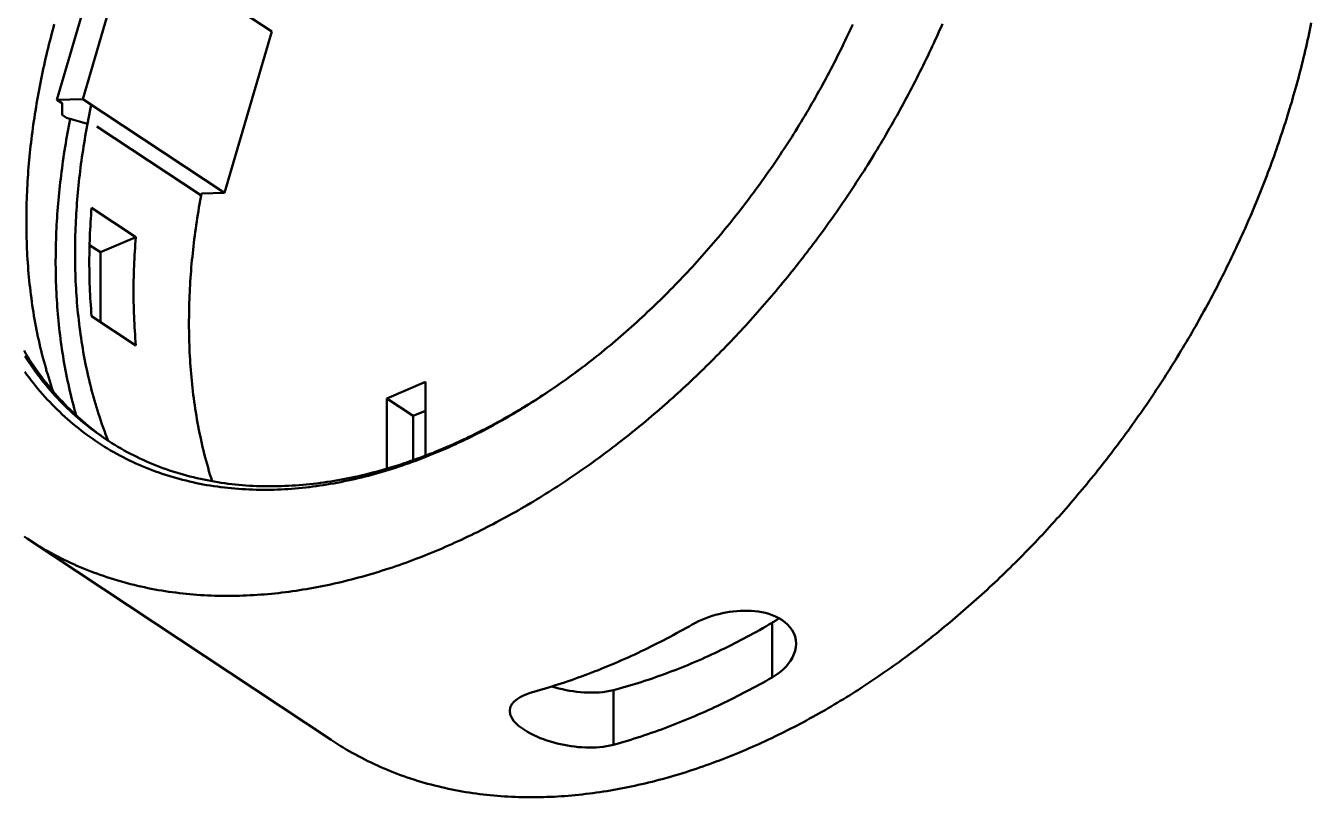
# Model space of a CAD drawing. Header units: millimetres. Extents: x 0 to 900, y 0 to 148.
# Drawn here: x 125.81 to 151.22, y 100.55 to 115.79 of the extents above; entities that cross this region are included whole.
import ezdxf

# ---------------------------------------------------------------- set-up
doc = ezdxf.new("R2010")
doc.units = ezdxf.units.MM
doc.header["$LTSCALE"] = 0.125
doc.layers.add('VISIBLE', color=7, linetype='Continuous', lineweight=50)

msp = doc.modelspace()

# ---------------------------------------------------------------- linework, layer by layer
at = {"layer": 'VISIBLE'}
for p, q in [((127.359, 117.515), (126.424, 114.329)), ((127.873, 117.529), (126.938, 114.344)), ((130.671, 115.676), (127.873, 117.529)), ((130.671, 115.676), (129.737, 112.49)), ((126.938, 114.344), (126.424, 114.329)), ((126.527, 114.261), (126.424, 114.329)), ((126.528, 114.03), (126.527, 114.261)), ((129.737, 112.49), (126.938, 114.344)), ((126.615, 113.972), (126.528, 114.03)), ((127.029, 113.857), (126.615, 113.972)), ((129.267, 112.447), (127.217, 113.804)), ((129.276, 112.447), (129.267, 112.447)), ((129.282, 112.477), (129.737, 112.49)), ((127.986, 111.617), (127.111, 112.196)), ((127.284, 111.32), (127.986, 111.617)), ((127.07, 111.461), (127.284, 111.32)), ((127.284, 109.945), (127.284, 111.32)), ((127.986, 109.48), (127.111, 110.059)), ((133.709, 108.757), (132.943, 108.432)), ((133.709, 107.301), (133.709, 108.757)), ((132.943, 107.043), (132.943, 108.432)), ((133.468, 108.085), (132.943, 108.432)), ((133.709, 108.187), (133.468, 108.085)), ((133.468, 107.212), (133.468, 108.085)), ((131.845, 101.686), (125.838, 105.664)), ((140.56, 103.999), (140.56, 102.919)), ((137.428, 102.671), (137.428, 101.592))]:
    msp.add_line(p, q, dxfattribs=at)
for points in [[(126.374, 115.826), (126.355, 115.759), (126.337, 115.691), (126.319, 115.623), (126.302, 115.555), (126.284, 115.487), (126.267, 115.419), (126.251, 115.351), (126.234, 115.283), (126.218, 115.215), (126.202, 115.146), (126.187, 115.078), (126.171, 115.009), (126.156, 114.941), (126.142, 114.872), (126.127, 114.804), (126.113, 114.735), (126.1, 114.666), (126.086, 114.597), (126.073, 114.529), (126.06, 114.46), (126.048, 114.391), (126.035, 114.322), (126.024, 114.252), (126.012, 114.183), (126.001, 114.114), (125.99, 114.045), (125.979, 113.975), (125.969, 113.906), (125.959, 113.837), (125.949, 113.767), (125.94, 113.698), (125.931, 113.628), (125.922, 113.559), (125.914, 113.489), (125.906, 113.419), (125.898, 113.35), (125.891, 113.28), (125.884, 113.21), (125.877, 113.14), (125.871, 113.07), (125.865, 113), (125.86, 112.931), (125.855, 112.861), (125.85, 112.791), (125.845, 112.721), (125.841, 112.651), (125.838, 112.581), (125.834, 112.511), (125.831, 112.441), (125.829, 112.37), (125.826, 112.3), (125.825, 112.23), (125.823, 112.16), (125.822, 112.09), (125.821, 112.02), (125.821, 111.95), (125.821, 111.88), (125.822, 111.809), (125.822, 111.739), (125.824, 111.669), (125.825, 111.599), (125.828, 111.529), (125.83, 111.459), (125.833, 111.389), (125.836, 111.319), (125.84, 111.249), (125.844, 111.179), (125.849, 111.109), (125.854, 111.039), (125.86, 110.969), (125.866, 110.899), (125.872, 110.829), (125.879, 110.759), (125.886, 110.69), (125.894, 110.62), (125.902, 110.55), (125.91, 110.481), (125.92, 110.411), (125.929, 110.342), (125.939, 110.272), (125.95, 110.203), (125.961, 110.134), (125.972, 110.065), (125.984, 109.995), (125.996, 109.926), (126.009, 109.857), (126.023, 109.789), (126.036, 109.72), (126.051, 109.651), (126.066, 109.583), (126.081, 109.514), (126.097, 109.446), (126.113, 109.378), (126.13, 109.31), (126.148, 109.242), (126.166, 109.174), (126.184, 109.106), (126.203, 109.039), (126.222, 108.971), (126.243, 108.904), (126.263, 108.837), (126.284, 108.77), (126.306, 108.704), (126.328, 108.637), (126.351, 108.571)], [(143.93, 115.831), (143.902, 115.767), (143.873, 115.703), (143.845, 115.639), (143.816, 115.575), (143.786, 115.512), (143.757, 115.448), (143.727, 115.384), (143.697, 115.321), (143.667, 115.258), (143.637, 115.195), (143.607, 115.131), (143.576, 115.068), (143.545, 115.005), (143.514, 114.943), (143.483, 114.88), (143.451, 114.817), (143.42, 114.755), (143.388, 114.692), (143.356, 114.63), (143.323, 114.568), (143.291, 114.506), (143.258, 114.444), (143.225, 114.382), (143.192, 114.32), (143.159, 114.259), (143.125, 114.197), (143.092, 114.136), (143.058, 114.074), (143.024, 114.013), (142.989, 113.952), (142.955, 113.891), (142.92, 113.83), (142.885, 113.769), (142.85, 113.708), (142.815, 113.648), (142.78, 113.587), (142.744, 113.527), (142.708, 113.467), (142.672, 113.407), (142.636, 113.347), (142.6, 113.287), (142.563, 113.227), (142.527, 113.167), (142.49, 113.108), (142.452, 113.048), (142.415, 112.989), (142.378, 112.93), (142.34, 112.871), (142.302, 112.812), (142.264, 112.753), (142.226, 112.694), (142.187, 112.635), (142.149, 112.577), (142.11, 112.519), (142.071, 112.46), (142.032, 112.402), (141.993, 112.344), (141.953, 112.286), (141.913, 112.229), (141.873, 112.171), (141.833, 112.113), (141.793, 112.056), (141.753, 111.999), (141.712, 111.942), (141.671, 111.885), (141.63, 111.828), (141.589, 111.771), (141.548, 111.715), (141.506, 111.658), (141.465, 111.602), (141.423, 111.545), (141.381, 111.489), (141.339, 111.433), (141.296, 111.378), (141.254, 111.322), (141.211, 111.266), (141.168, 111.211), (141.125, 111.156), (141.082, 111.101), (141.038, 111.046), (140.995, 110.991), (140.951, 110.936), (140.907, 110.882), (140.863, 110.827), (140.818, 110.773), (140.774, 110.719), (140.729, 110.665), (140.684, 110.611), (140.639, 110.557), (140.594, 110.503), (140.549, 110.45), (140.503, 110.397), (140.458, 110.344), (140.412, 110.291), (140.366, 110.238), (140.32, 110.185), (140.273, 110.133), (140.227, 110.08), (140.18, 110.028), (140.133, 109.976), (140.086, 109.924), (140.039, 109.872), (139.991, 109.821), (139.944, 109.769), (139.896, 109.718), (139.848, 109.667), (139.8, 109.616), (139.752, 109.565), (139.703, 109.514), (139.655, 109.464), (139.606, 109.413), (139.557, 109.363), (139.508, 109.313), (139.459, 109.263), (139.409, 109.214), (139.36, 109.164), (139.31, 109.115), (139.26, 109.066), (139.21, 109.017), (139.16, 108.968), (139.109, 108.919), (139.058, 108.871), (139.008, 108.822), (138.957, 108.774), (138.906, 108.726), (138.854, 108.679), (138.803, 108.631), (138.751, 108.584), (138.7, 108.536), (138.648, 108.489), (138.596, 108.442), (138.543, 108.396), (138.491, 108.349), (138.438, 108.303), (138.386, 108.257), (138.333, 108.211), (138.28, 108.165), (138.226, 108.12), (138.173, 108.074), (138.119, 108.029), (138.066, 107.984), (138.012, 107.939), (137.958, 107.895), (137.903, 107.85), (137.849, 107.806), (137.794, 107.762), (137.74, 107.718), (137.685, 107.675), (137.63, 107.631), (137.574, 107.588), (137.519, 107.545), (137.464, 107.503), (137.408, 107.46), (137.352, 107.418), (137.296, 107.376), (137.24, 107.334), (137.183, 107.292), (137.127, 107.251), (137.07, 107.209), (137.013, 107.168), (136.956, 107.128), (136.899, 107.087), (136.842, 107.047), (136.784, 107.007), (136.727, 106.967), (136.669, 106.927), (136.611, 106.888), (136.553, 106.849), (136.495, 106.81), (136.436, 106.771), (136.378, 106.732), (136.319, 106.694), (136.26, 106.656), (136.201, 106.619), (136.142, 106.581), (136.082, 106.544), (136.023, 106.507), (135.963, 106.47), (135.903, 106.434), (135.843, 106.398), (135.783, 106.362), (135.723, 106.326), (135.662, 106.29), (135.602, 106.255), (135.541, 106.22), (135.48, 106.186), (135.419, 106.152), (135.358, 106.117), (135.296, 106.084), (135.235, 106.05), (135.173, 106.017), (135.111, 105.984), (135.049, 105.951), (134.987, 105.919), (134.925, 105.887), (134.862, 105.855), (134.8, 105.824), (134.737, 105.792), (134.674, 105.762), (134.611, 105.731), (134.548, 105.701), (134.484, 105.671), (134.421, 105.641), (134.357, 105.612), (134.293, 105.583), (134.229, 105.554), (134.165, 105.526), (134.101, 105.498), (134.037, 105.47), (133.972, 105.442), (133.908, 105.415), (133.843, 105.389), (133.778, 105.362), (133.713, 105.336), (133.648, 105.31), (133.582, 105.285), (133.517, 105.26), (133.451, 105.235), (133.386, 105.211), (133.32, 105.187), (133.254, 105.164), (133.188, 105.14), (133.121, 105.118), (133.055, 105.095), (132.988, 105.073), (132.922, 105.051), (132.855, 105.03), (132.788, 105.009), (132.721, 104.988), (132.654, 104.968), (132.587, 104.949), (132.519, 104.929), (132.452, 104.91), (132.384, 104.892), (132.317, 104.874), (132.249, 104.856), (132.181, 104.839), (132.113, 104.822), (132.045, 104.805), (131.977, 104.789), (131.908, 104.774), (131.84, 104.759), (131.771, 104.744), (131.703, 104.73), (131.634, 104.716), (131.565, 104.703), (131.496, 104.69), (131.427, 104.678), (131.358, 104.666), (131.289, 104.654), (131.22, 104.643), (131.151, 104.633), (131.081, 104.623), (131.012, 104.613), (130.942, 104.604), (130.873, 104.596), (130.803, 104.588), (130.733, 104.58), (130.664, 104.573), (130.594, 104.567), (130.524, 104.561), (130.454, 104.556), (130.384, 104.551), (130.314, 104.546), (130.244, 104.543), (130.174, 104.539), (130.104, 104.537), (130.034, 104.534), (129.964, 104.533), (129.894, 104.532), (129.824, 104.531), (129.754, 104.531), (129.684, 104.532), (129.614, 104.533), (129.544, 104.535), (129.474, 104.538), (129.404, 104.541), (129.334, 104.544), (129.264, 104.548), (129.194, 104.553), (129.124, 104.559), (129.054, 104.565), (128.984, 104.571), (128.915, 104.579), (128.845, 104.586), (128.776, 104.595), (128.706, 104.604), (128.637, 104.614), (128.567, 104.624), (128.498, 104.635), (128.429, 104.647), (128.36, 104.66), (128.291, 104.673), (128.222, 104.686), (128.154, 104.701), (128.085, 104.715), (128.017, 104.731), (127.949, 104.747), (127.881, 104.764), (127.813, 104.782), (127.745, 104.8), (127.678, 104.819), (127.611, 104.839), (127.544, 104.859), (127.477, 104.88), (127.41, 104.902), (127.344, 104.924), (127.278, 104.948), (127.212, 104.971), (127.146, 104.996), (127.081, 105.021), (127.015, 105.047), (126.95, 105.073), (126.886, 105.1), (126.822, 105.128), (126.758, 105.156), (126.694, 105.186), (126.63, 105.215), (126.567, 105.246), (126.505, 105.277), (126.442, 105.309), (126.38, 105.341), (126.318, 105.375), (126.257, 105.408), (126.196, 105.443), (126.135, 105.478), (126.075, 105.514), (126.015, 105.55), (125.956, 105.587), (125.897, 105.625), (125.838, 105.664)], [(131.845, 101.686), (131.903, 101.647), (131.962, 101.61), (132.022, 101.572), (132.082, 101.536), (132.142, 101.5), (132.202, 101.465), (132.263, 101.431), (132.325, 101.397), (132.387, 101.363), (132.449, 101.331), (132.511, 101.299), (132.574, 101.268), (132.637, 101.237), (132.7, 101.208), (132.764, 101.178), (132.828, 101.15), (132.892, 101.122), (132.957, 101.095), (133.022, 101.069), (133.087, 101.043), (133.153, 101.018), (133.218, 100.993), (133.284, 100.97), (133.35, 100.947), (133.417, 100.924), (133.483, 100.902), (133.55, 100.881), (133.617, 100.861), (133.685, 100.841), (133.752, 100.822), (133.82, 100.804), (133.888, 100.786), (133.956, 100.77), (134.024, 100.753), (134.092, 100.738), (134.16, 100.723), (134.229, 100.708), (134.298, 100.695), (134.367, 100.682), (134.436, 100.669), (134.505, 100.657), (134.574, 100.646), (134.643, 100.636), (134.713, 100.626), (134.782, 100.617), (134.852, 100.609), (134.921, 100.601), (134.991, 100.593), (135.061, 100.587), (135.131, 100.581), (135.2, 100.575), (135.27, 100.57), (135.34, 100.566), (135.41, 100.563), (135.48, 100.56), (135.55, 100.557), (135.62, 100.555), (135.69, 100.554), (135.761, 100.553), (135.831, 100.553), (135.901, 100.554), (135.971, 100.555), (136.041, 100.556), (136.111, 100.559), (136.181, 100.561), (136.251, 100.565), (136.321, 100.568), (136.391, 100.573), (136.461, 100.578), (136.531, 100.583), (136.6, 100.589), (136.67, 100.595), (136.74, 100.602), (136.81, 100.61), (136.879, 100.618), (136.949, 100.626), (137.018, 100.635), (137.088, 100.645), (137.157, 100.655), (137.226, 100.665), (137.296, 100.676), (137.365, 100.688), (137.434, 100.7), (137.503, 100.712), (137.572, 100.725), (137.641, 100.738), (137.709, 100.752), (137.778, 100.766), (137.846, 100.781), (137.915, 100.796), (137.983, 100.812), (138.051, 100.828), (138.12, 100.844), (138.188, 100.861), (138.255, 100.878), (138.323, 100.896), (138.391, 100.914), (138.459, 100.932), (138.526, 100.951), (138.593, 100.971), (138.661, 100.99), (138.728, 101.011), (138.795, 101.031), (138.862, 101.052), (138.928, 101.073), (138.995, 101.095), (139.062, 101.117), (139.128, 101.14), (139.194, 101.162), (139.26, 101.186), (139.326, 101.209), (139.392, 101.233), (139.458, 101.257), (139.523, 101.282), (139.589, 101.307), (139.654, 101.332), (139.719, 101.358), (139.785, 101.384), (139.849, 101.411), (139.914, 101.437), (139.979, 101.464), (140.043, 101.492), (140.108, 101.52), (140.172, 101.548), (140.236, 101.576), (140.3, 101.605), (140.364, 101.634), (140.427, 101.663), (140.491, 101.693), (140.554, 101.723), (140.617, 101.753), (140.68, 101.784), (140.743, 101.814), (140.806, 101.846), (140.869, 101.877), (140.931, 101.909), (140.994, 101.941), (141.056, 101.973), (141.118, 102.006), (141.18, 102.039), (141.241, 102.072), (141.303, 102.106), (141.364, 102.139), (141.425, 102.174), (141.487, 102.208), (141.547, 102.243), (141.608, 102.277), (141.669, 102.313), (141.729, 102.348), (141.79, 102.384), (141.85, 102.42), (141.91, 102.456), (141.97, 102.492), (142.029, 102.529), (142.089, 102.566), (142.148, 102.603), (142.208, 102.641), (142.267, 102.678), (142.325, 102.716), (142.384, 102.754), (142.443, 102.793), (142.501, 102.832), (142.56, 102.871), (142.618, 102.91), (142.676, 102.949), (142.733, 102.989), (142.791, 103.029), (142.849, 103.069), (142.906, 103.109), (142.963, 103.15), (143.02, 103.19), (143.077, 103.231), (143.133, 103.273), (143.19, 103.314), (143.246, 103.356), (143.303, 103.398), (143.359, 103.44), (143.414, 103.482), (143.47, 103.525), (143.526, 103.567), (143.581, 103.61), (143.636, 103.653), (143.691, 103.697), (143.746, 103.74), (143.801, 103.784), (143.855, 103.828), (143.91, 103.872), (143.964, 103.917), (144.018, 103.961), (144.072, 104.006), (144.126, 104.051), (144.179, 104.096), (144.233, 104.142), (144.286, 104.187), (144.339, 104.233), (144.392, 104.279), (144.445, 104.325), (144.497, 104.371), (144.55, 104.418), (144.602, 104.464), (144.654, 104.511), (144.706, 104.558), (144.758, 104.606), (144.81, 104.653), (144.861, 104.701), (144.912, 104.748), (144.963, 104.796), (145.014, 104.844), (145.065, 104.893), (145.116, 104.941), (145.166, 104.99), (145.216, 105.039), (145.266, 105.088), (145.316, 105.137), (145.366, 105.186), (145.416, 105.236), (145.465, 105.285), (145.514, 105.335), (145.564, 105.385), (145.612, 105.435), (145.661, 105.486), (145.71, 105.536), (145.758, 105.587), (145.807, 105.638), (145.855, 105.689), (145.903, 105.74), (145.95, 105.791), (145.998, 105.843), (146.045, 105.894), (146.092, 105.946), (146.14, 105.998), (146.186, 106.05), (146.233, 106.102), (146.28, 106.155), (146.326, 106.207), (146.372, 106.26), (146.418, 106.313), (146.464, 106.366), (146.51, 106.419), (146.555, 106.472), (146.601, 106.526), (146.646, 106.579), (146.691, 106.633), (146.736, 106.687), (146.78, 106.741), (146.825, 106.795), (146.869, 106.849), (146.913, 106.904), (146.957, 106.958), (147.001, 107.013), (147.045, 107.068), (147.088, 107.123), (147.132, 107.178), (147.175, 107.233), (147.218, 107.288), (147.26, 107.344), (147.303, 107.4), (147.345, 107.456), (147.387, 107.511), (147.429, 107.568), (147.471, 107.624), (147.513, 107.68), (147.554, 107.737), (147.596, 107.793), (147.637, 107.85), (147.678, 107.907), (147.719, 107.964), (147.759, 108.021), (147.8, 108.078), (147.84, 108.135), (147.88, 108.193), (147.92, 108.251), (147.96, 108.308), (147.999, 108.366), (148.038, 108.424), (148.078, 108.482), (148.117, 108.541), (148.155, 108.599), (148.194, 108.657), (148.232, 108.716), (148.271, 108.775), (148.309, 108.834), (148.347, 108.893), (148.384, 108.952), (148.422, 109.011), (148.459, 109.07), (148.496, 109.13), (148.533, 109.189), (148.57, 109.249), (148.606, 109.309), (148.643, 109.369), (148.679, 109.429), (148.715, 109.489), (148.751, 109.549), (148.786, 109.609), (148.822, 109.67), (148.857, 109.73), (148.892, 109.791), (148.927, 109.852), (148.962, 109.913), (148.996, 109.974), (149.03, 110.035), (149.064, 110.096), (149.098, 110.158), (149.132, 110.219), (149.165, 110.281), (149.199, 110.342), (149.232, 110.404), (149.265, 110.466), (149.297, 110.528), (149.33, 110.59), (149.362, 110.652), (149.394, 110.715), (149.426, 110.777), (149.458, 110.839), (149.489, 110.902), (149.521, 110.965), (149.552, 111.028), (149.583, 111.09), (149.613, 111.153), (149.644, 111.217), (149.674, 111.28), (149.704, 111.343), (149.734, 111.406), (149.763, 111.47), (149.793, 111.534), (149.822, 111.597), (149.851, 111.661), (149.88, 111.725), (149.909, 111.789), (149.937, 111.853), (149.965, 111.917), (149.993, 111.981), (150.021, 112.046), (150.048, 112.11), (150.076, 112.175), (150.103, 112.239), (150.13, 112.304), (150.156, 112.369), (150.183, 112.434), (150.209, 112.499), (150.235, 112.564), (150.261, 112.629), (150.286, 112.694), (150.312, 112.76), (150.337, 112.825), (150.362, 112.891), (150.386, 112.956), (150.411, 113.022), (150.435, 113.088), (150.459, 113.153), (150.483, 113.219), (150.506, 113.285), (150.53, 113.352), (150.553, 113.418), (150.575, 113.484), (150.598, 113.55), (150.62, 113.617), (150.643, 113.683), (150.664, 113.75), (150.686, 113.816), (150.707, 113.883), (150.729, 113.95), (150.75, 114.017), (150.77, 114.084), (150.791, 114.151), (150.811, 114.218), (150.831, 114.285), (150.85, 114.352), (150.87, 114.42), (150.889, 114.487), (150.908, 114.555), (150.927, 114.622), (150.945, 114.69), (150.963, 114.757), (150.981, 114.825), (150.999, 114.893), (151.016, 114.961), (151.034, 115.029), (151.05, 115.097), (151.067, 115.165), (151.084, 115.233), (151.1, 115.301), (151.115, 115.37), (151.131, 115.438), (151.146, 115.506), (151.161, 115.575), (151.176, 115.643), (151.191, 115.712), (151.205, 115.78), (151.219, 115.849)], [(136.808, 109.043), (136.864, 109.085), (136.92, 109.128), (136.976, 109.171), (137.031, 109.215), (137.086, 109.258), (137.141, 109.302), (137.196, 109.346), (137.25, 109.391), (137.304, 109.435), (137.359, 109.48), (137.413, 109.525), (137.466, 109.57), (137.52, 109.616), (137.573, 109.662), (137.626, 109.708), (137.679, 109.754), (137.732, 109.801), (137.784, 109.847), (137.837, 109.894), (137.889, 109.941), (137.941, 109.989), (137.993, 110.036), (138.044, 110.084), (138.095, 110.132), (138.147, 110.18), (138.197, 110.229), (138.248, 110.277), (138.299, 110.326), (138.349, 110.375), (138.399, 110.425), (138.449, 110.474), (138.499, 110.524), (138.548, 110.574), (138.598, 110.624), (138.647, 110.674), (138.696, 110.725), (138.744, 110.775), (138.793, 110.826), (138.841, 110.877), (138.889, 110.928), (138.937, 110.98), (138.985, 111.032), (139.032, 111.083), (139.079, 111.135), (139.126, 111.188), (139.173, 111.24), (139.22, 111.293), (139.266, 111.345), (139.312, 111.398), (139.358, 111.452), (139.404, 111.505), (139.45, 111.558), (139.495, 111.612), (139.54, 111.666), (139.585, 111.72), (139.63, 111.774), (139.675, 111.828), (139.719, 111.883), (139.763, 111.938), (139.807, 111.993), (139.851, 112.048), (139.894, 112.103), (139.937, 112.158), (139.98, 112.214), (140.023, 112.27), (140.066, 112.325), (140.108, 112.381), (140.15, 112.438), (140.192, 112.494), (140.234, 112.551), (140.276, 112.607), (140.317, 112.664), (140.358, 112.721), (140.399, 112.778), (140.44, 112.836), (140.48, 112.893), (140.521, 112.951), (140.561, 113.008), (140.6, 113.066), (140.64, 113.124), (140.679, 113.183), (140.718, 113.241), (140.757, 113.3), (140.796, 113.358), (140.835, 113.417), (140.873, 113.476), (140.911, 113.535), (140.949, 113.594), (140.986, 113.654), (141.024, 113.713), (141.061, 113.773), (141.098, 113.833), (141.134, 113.893), (141.171, 113.953), (141.207, 114.013), (141.243, 114.073), (141.279, 114.134), (141.314, 114.195), (141.349, 114.255), (141.384, 114.316), (141.419, 114.377), (141.454, 114.439), (141.488, 114.5), (141.522, 114.561), (141.556, 114.623), (141.59, 114.685), (141.623, 114.746), (141.656, 114.808), (141.689, 114.871), (141.722, 114.933), (141.754, 114.995), (141.787, 115.058), (141.819, 115.12), (141.85, 115.183), (141.882, 115.246), (141.913, 115.309), (141.944, 115.372), (141.975, 115.435), (142.005, 115.498), (142.035, 115.562), (142.065, 115.625), (142.095, 115.689), (142.124, 115.753), (142.154, 115.817)], [(127.104, 114.234), (127.089, 114.165), (127.075, 114.096), (127.061, 114.028), (127.048, 113.959), (127.035, 113.89), (127.022, 113.821), (127.009, 113.751), (126.997, 113.682), (126.985, 113.613), (126.974, 113.544), (126.962, 113.475), (126.951, 113.405), (126.941, 113.336), (126.93, 113.266), (126.92, 113.197), (126.911, 113.127), (126.901, 113.058), (126.892, 112.988), (126.884, 112.918), (126.876, 112.849), (126.868, 112.779), (126.86, 112.709), (126.853, 112.639), (126.846, 112.569), (126.839, 112.499), (126.833, 112.429), (126.827, 112.359), (126.822, 112.289), (126.816, 112.219), (126.812, 112.149), (126.807, 112.079), (126.803, 112.009), (126.799, 111.939), (126.796, 111.869), (126.793, 111.799), (126.79, 111.728), (126.788, 111.658), (126.786, 111.588), (126.785, 111.518), (126.784, 111.448), (126.783, 111.377), (126.783, 111.307), (126.783, 111.237), (126.784, 111.167), (126.785, 111.096), (126.786, 111.026), (126.788, 110.956), (126.79, 110.886), (126.792, 110.816), (126.795, 110.746), (126.799, 110.675), (126.803, 110.605), (126.807, 110.535), (126.812, 110.465), (126.817, 110.395), (126.822, 110.325), (126.828, 110.255), (126.835, 110.185), (126.841, 110.115), (126.849, 110.045), (126.857, 109.976), (126.865, 109.906), (126.873, 109.836), (126.883, 109.767), (126.892, 109.697), (126.902, 109.627), (126.913, 109.558), (126.924, 109.489), (126.935, 109.419), (126.947, 109.35), (126.96, 109.281), (126.973, 109.212), (126.986, 109.143), (127, 109.074), (127.015, 109.006), (127.03, 108.937), (127.045, 108.868), (127.061, 108.8), (127.077, 108.732), (127.094, 108.664), (127.112, 108.596), (127.13, 108.528), (127.149, 108.46), (127.168, 108.392), (127.187, 108.325), (127.207, 108.258), (127.228, 108.191), (127.249, 108.124), (127.271, 108.057), (127.294, 107.99), (127.316, 107.924), (127.34, 107.858), (127.364, 107.792), (127.388, 107.726), (127.414, 107.66), (127.439, 107.595)], [(126.686, 113.952), (126.673, 113.883), (126.66, 113.814), (126.647, 113.745), (126.634, 113.675), (126.622, 113.606), (126.61, 113.537), (126.599, 113.467), (126.587, 113.398), (126.576, 113.328), (126.565, 113.259), (126.555, 113.189), (126.545, 113.119), (126.535, 113.05), (126.526, 112.98), (126.517, 112.91), (126.508, 112.84), (126.5, 112.77), (126.491, 112.701), (126.484, 112.631), (126.476, 112.561), (126.469, 112.491), (126.462, 112.421), (126.456, 112.35), (126.45, 112.28), (126.444, 112.21), (126.439, 112.14), (126.433, 112.07), (126.429, 112), (126.424, 111.929), (126.42, 111.859), (126.417, 111.789), (126.413, 111.718), (126.411, 111.648), (126.408, 111.578), (126.406, 111.507), (126.404, 111.437), (126.402, 111.367), (126.401, 111.296), (126.401, 111.226), (126.4, 111.156), (126.4, 111.085), (126.401, 111.015), (126.402, 110.944), (126.403, 110.874), (126.405, 110.804), (126.407, 110.733), (126.409, 110.663), (126.412, 110.593), (126.415, 110.522), (126.419, 110.452), (126.423, 110.382), (126.427, 110.312), (126.432, 110.241), (126.438, 110.171), (126.443, 110.101), (126.449, 110.031), (126.456, 109.961), (126.463, 109.891), (126.47, 109.821), (126.478, 109.751), (126.487, 109.681), (126.495, 109.611), (126.505, 109.541), (126.514, 109.472), (126.524, 109.402), (126.535, 109.332), (126.546, 109.263), (126.558, 109.193), (126.57, 109.124), (126.582, 109.055), (126.595, 108.986), (126.608, 108.916), (126.622, 108.847), (126.637, 108.779), (126.651, 108.71), (126.667, 108.641), (126.683, 108.572), (126.699, 108.504), (126.716, 108.436), (126.733, 108.367), (126.751, 108.299), (126.769, 108.231), (126.788, 108.164), (126.807, 108.096)], [(129.493, 106.796), (129.472, 106.862), (129.451, 106.929), (129.431, 106.997), (129.412, 107.064), (129.393, 107.131), (129.374, 107.199), (129.356, 107.267), (129.339, 107.334), (129.322, 107.402), (129.306, 107.471), (129.29, 107.539), (129.275, 107.607), (129.26, 107.676), (129.246, 107.744), (129.232, 107.813), (129.219, 107.882), (129.206, 107.95), (129.194, 108.019), (129.182, 108.088), (129.171, 108.158), (129.16, 108.227), (129.15, 108.296), (129.14, 108.365), (129.13, 108.435), (129.121, 108.504), (129.113, 108.574), (129.105, 108.643), (129.097, 108.713), (129.09, 108.783), (129.083, 108.852), (129.077, 108.922), (129.071, 108.992), (129.066, 109.062), (129.061, 109.132), (129.057, 109.201), (129.053, 109.271), (129.049, 109.341), (129.046, 109.411), (129.043, 109.481), (129.041, 109.551), (129.039, 109.621), (129.037, 109.691), (129.036, 109.761), (129.035, 109.831), (129.035, 109.901), (129.035, 109.971), (129.036, 110.041), (129.036, 110.111), (129.038, 110.182), (129.039, 110.252), (129.041, 110.322), (129.044, 110.392), (129.047, 110.462), (129.05, 110.531), (129.053, 110.601), (129.057, 110.671), (129.062, 110.741), (129.066, 110.811), (129.071, 110.881), (129.077, 110.951), (129.082, 111.021), (129.088, 111.09), (129.095, 111.16), (129.102, 111.23), (129.109, 111.3), (129.116, 111.369), (129.124, 111.439), (129.132, 111.508), (129.141, 111.578), (129.15, 111.647), (129.159, 111.717), (129.168, 111.786), (129.178, 111.855), (129.189, 111.925), (129.199, 111.994), (129.21, 112.063), (129.221, 112.132), (129.233, 112.201), (129.244, 112.27), (129.256, 112.339), (129.269, 112.408), (129.282, 112.477)], [(127.111, 112.196), (127.105, 112.125), (127.1, 112.054), (127.095, 111.983), (127.09, 111.912), (127.086, 111.841), (127.082, 111.769), (127.079, 111.698), (127.076, 111.627), (127.073, 111.556), (127.071, 111.484), (127.069, 111.413), (127.067, 111.342), (127.066, 111.27), (127.065, 111.199), (127.065, 111.128), (127.065, 111.056), (127.066, 110.985), (127.067, 110.914), (127.068, 110.842), (127.07, 110.771), (127.072, 110.7), (127.074, 110.629), (127.078, 110.557), (127.081, 110.486), (127.085, 110.415), (127.089, 110.344), (127.094, 110.273), (127.099, 110.201), (127.105, 110.13), (127.111, 110.059)], [(127.986, 111.617), (127.98, 111.546), (127.975, 111.475), (127.97, 111.404), (127.965, 111.333), (127.961, 111.261), (127.957, 111.19), (127.953, 111.119), (127.95, 111.048), (127.948, 110.976), (127.945, 110.905), (127.943, 110.834), (127.942, 110.763), (127.941, 110.691), (127.94, 110.62), (127.94, 110.549), (127.94, 110.477), (127.94, 110.406), (127.941, 110.335), (127.943, 110.263), (127.944, 110.192), (127.946, 110.121), (127.949, 110.049), (127.952, 109.978), (127.956, 109.907), (127.959, 109.836), (127.964, 109.764), (127.969, 109.693), (127.974, 109.622), (127.979, 109.551), (127.986, 109.48)], [(125.775, 109.375), (125.811, 109.315), (125.848, 109.255), (125.886, 109.196), (125.925, 109.137), (125.964, 109.079), (126.003, 109.021), (126.044, 108.964), (126.085, 108.907), (126.127, 108.851), (126.169, 108.795), (126.212, 108.74), (126.256, 108.685), (126.301, 108.631), (126.346, 108.577), (126.392, 108.524), (126.438, 108.471), (126.485, 108.419), (126.533, 108.368), (126.581, 108.317), (126.63, 108.267), (126.68, 108.217), (126.73, 108.169), (126.781, 108.12), (126.833, 108.073), (126.885, 108.026), (126.937, 107.98), (126.991, 107.934), (127.045, 107.889), (127.099, 107.845), (127.154, 107.802), (127.21, 107.759), (127.266, 107.717), (127.323, 107.676), (127.38, 107.635), (127.438, 107.596)], [(125.791, 109.267), (125.829, 109.208), (125.868, 109.15), (125.907, 109.092), (125.947, 109.035), (125.988, 108.978), (126.03, 108.921), (126.072, 108.865), (126.115, 108.81), (126.159, 108.755), (126.203, 108.701), (126.248, 108.647), (126.294, 108.594), (126.34, 108.541), (126.387, 108.489), (126.434, 108.438), (126.482, 108.387), (126.531, 108.337), (126.581, 108.287), (126.631, 108.238), (126.681, 108.19), (126.733, 108.142), (126.785, 108.095), (126.837, 108.049), (126.89, 108.003), (126.944, 107.958), (126.998, 107.914), (127.053, 107.87), (127.109, 107.827), (127.165, 107.785), (127.221, 107.744), (127.278, 107.703), (127.336, 107.664), (127.394, 107.625)], [(125.792, 108.956), (125.833, 108.899), (125.875, 108.843), (125.918, 108.787), (125.961, 108.732), (126.005, 108.678), (126.05, 108.624), (126.095, 108.57), (126.141, 108.517), (126.188, 108.465), (126.235, 108.413), (126.283, 108.362), (126.332, 108.312), (126.381, 108.262), (126.43, 108.212), (126.481, 108.164), (126.532, 108.115), (126.584, 108.068), (126.636, 108.021), (126.689, 107.975), (126.742, 107.93), (126.796, 107.885), (126.851, 107.841), (126.906, 107.798), (126.961, 107.755), (127.018, 107.714), (127.074, 107.672), (127.132, 107.632), (127.189, 107.593), (127.248, 107.554), (127.307, 107.516), (127.366, 107.478), (127.426, 107.442), (127.486, 107.406), (127.547, 107.371), (127.608, 107.337), (127.67, 107.304), (127.732, 107.271), (127.794, 107.239), (127.857, 107.208), (127.92, 107.178), (127.984, 107.149), (128.048, 107.12), (128.112, 107.092), (128.177, 107.066), (128.242, 107.04), (128.308, 107.014), (128.373, 106.99), (128.439, 106.966), (128.506, 106.943), (128.572, 106.922), (128.639, 106.9), (128.706, 106.88), (128.773, 106.861), (128.841, 106.842), (128.909, 106.824), (128.977, 106.807), (129.045, 106.791), (129.113, 106.775), (129.182, 106.76), (129.25, 106.746), (129.319, 106.733), (129.388, 106.721), (129.457, 106.709), (129.527, 106.699), (129.596, 106.689), (129.665, 106.679), (129.735, 106.671), (129.805, 106.663), (129.874, 106.656), (129.944, 106.65), (130.014, 106.645), (130.084, 106.64), (130.154, 106.636), (130.224, 106.633), (130.294, 106.63), (130.364, 106.628), (130.434, 106.627), (130.504, 106.627), (130.574, 106.627), (130.644, 106.628), (130.715, 106.629), (130.785, 106.632), (130.855, 106.635), (130.925, 106.638), (130.995, 106.642), (131.065, 106.647), (131.134, 106.653), (131.204, 106.659), (131.274, 106.666), (131.344, 106.673), (131.413, 106.681), (131.483, 106.69), (131.552, 106.699), (131.622, 106.709), (131.691, 106.719), (131.76, 106.73), (131.829, 106.742), (131.898, 106.754), (131.967, 106.767), (132.036, 106.78), (132.105, 106.794), (132.173, 106.808), (132.242, 106.823), (132.31, 106.838), (132.379, 106.854), (132.447, 106.871), (132.515, 106.888), (132.583, 106.905), (132.65, 106.923), (132.718, 106.942), (132.785, 106.961), (132.853, 106.98), (132.92, 107), (132.987, 107.021), (133.054, 107.042), (133.12, 107.063), (133.187, 107.085), (133.253, 107.107), (133.32, 107.13), (133.386, 107.153), (133.452, 107.177), (133.518, 107.201), (133.583, 107.225), (133.649, 107.25), (133.714, 107.276), (133.779, 107.301), (133.844, 107.328), (133.909, 107.354), (133.974, 107.381), (134.038, 107.409), (134.103, 107.437), (134.167, 107.465), (134.231, 107.493), (134.294, 107.522), (134.358, 107.552), (134.422, 107.582), (134.485, 107.612), (134.548, 107.642), (134.611, 107.673), (134.674, 107.704), (134.736, 107.736), (134.798, 107.768), (134.861, 107.8), (134.923, 107.833), (134.985, 107.866), (135.046, 107.899), (135.108, 107.933), (135.169, 107.967), (135.23, 108.001), (135.291, 108.036), (135.352, 108.071), (135.412, 108.106), (135.473, 108.142), (135.533, 108.177), (135.593, 108.214), (135.652, 108.25), (135.712, 108.287), (135.772, 108.324), (135.831, 108.362), (135.89, 108.4), (135.949, 108.438), (136.007, 108.476), (136.066, 108.515), (136.124, 108.554), (136.182, 108.593), (136.24, 108.632), (136.298, 108.672), (136.355, 108.712), (136.413, 108.753), (136.47, 108.793), (136.527, 108.834), (136.583, 108.875), (136.64, 108.917), (136.696, 108.959), (136.752, 109.001), (136.808, 109.043)], [(127.394, 107.625), (127.453, 107.586), (127.512, 107.549), (127.572, 107.512), (127.632, 107.476), (127.693, 107.441), (127.754, 107.406), (127.816, 107.373), (127.878, 107.34), (127.94, 107.308), (128.003, 107.277), (128.066, 107.246), (128.13, 107.217), (128.194, 107.188), (128.258, 107.16), (128.323, 107.133), (128.388, 107.107), (128.454, 107.082), (128.519, 107.057), (128.585, 107.034), (128.652, 107.011), (128.718, 106.989), (128.785, 106.968), (128.852, 106.947), (128.92, 106.928), (128.987, 106.909), (129.055, 106.891), (129.123, 106.874), (129.191, 106.858), (129.26, 106.842), (129.328, 106.827), (129.397, 106.814), (129.466, 106.801), (129.535, 106.788), (129.604, 106.777), (129.674, 106.766), (129.743, 106.756), (129.813, 106.747), (129.882, 106.739), (129.952, 106.731), (130.022, 106.724), (130.092, 106.718), (130.162, 106.713), (130.232, 106.708), (130.302, 106.705), (130.372, 106.701), (130.442, 106.699), (130.512, 106.697), (130.582, 106.696), (130.652, 106.696), (130.723, 106.697), (130.793, 106.698), (130.863, 106.7), (130.933, 106.702), (131.003, 106.705), (131.073, 106.709), (131.143, 106.714), (131.213, 106.719), (131.283, 106.724), (131.353, 106.731), (131.423, 106.738), (131.492, 106.746), (131.562, 106.754), (131.632, 106.763), (131.701, 106.772), (131.77, 106.782), (131.84, 106.793), (131.909, 106.804), (131.978, 106.816), (132.047, 106.829), (132.116, 106.842), (132.185, 106.855), (132.254, 106.87), (132.322, 106.884), (132.391, 106.899), (132.459, 106.915), (132.527, 106.932), (132.595, 106.948), (132.663, 106.966), (132.731, 106.984), (132.799, 107.002), (132.867, 107.021), (132.934, 107.04), (133.001, 107.06), (133.068, 107.08), (133.135, 107.101), (133.202, 107.122), (133.269, 107.144), (133.335, 107.166), (133.402, 107.189), (133.468, 107.212), (133.534, 107.236), (133.6, 107.26), (133.666, 107.284), (133.731, 107.309), (133.797, 107.335), (133.862, 107.36), (133.927, 107.387), (133.992, 107.413), (134.057, 107.44), (134.121, 107.468), (134.186, 107.496), (134.25, 107.524), (134.314, 107.552), (134.378, 107.581), (134.442, 107.611), (134.505, 107.641), (134.568, 107.671), (134.632, 107.701), (134.695, 107.732), (134.757, 107.764), (134.82, 107.795), (134.882, 107.827), (134.945, 107.86), (135.007, 107.892), (135.069, 107.925), (135.13, 107.959), (135.192, 107.992), (135.253, 108.027), (135.314, 108.061), (135.375, 108.096), (135.436, 108.131), (135.496, 108.166), (135.557, 108.202), (135.617, 108.238), (135.677, 108.274), (135.737, 108.311), (135.796, 108.348), (135.856, 108.385), (135.915, 108.423), (135.974, 108.461), (136.033, 108.499), (136.092, 108.538), (136.15, 108.576), (136.208, 108.615), (136.266, 108.655), (136.324, 108.694), (136.382, 108.734), (136.439, 108.775), (136.497, 108.815), (136.554, 108.856), (136.611, 108.897), (136.667, 108.938), (136.724, 108.98), (136.78, 109.022), (136.836, 109.064)], [(125.838, 105.664), (125.78, 105.703)], [(138.982, 103.965), (139.044, 103.999), (139.108, 104.03), (139.173, 104.06), (139.239, 104.087), (139.306, 104.112), (139.374, 104.134), (139.442, 104.155), (139.511, 104.173), (139.58, 104.189), (139.65, 104.203), (139.721, 104.215), (139.791, 104.224), (139.862, 104.231), (139.933, 104.236), (140.005, 104.239), (140.076, 104.238), (140.147, 104.235), (140.218, 104.23), (140.289, 104.221), (140.359, 104.209), (140.429, 104.194), (140.498, 104.175), (140.565, 104.152), (140.631, 104.124), (140.695, 104.093), (140.756, 104.056), (140.814, 104.014), (140.867, 103.967), (140.915, 103.914), (140.956, 103.856), (140.99, 103.793), (141.015, 103.726), (141.029, 103.657), (141.034, 103.586)], [(135.85, 102.637), (135.918, 102.656), (135.986, 102.676), (136.055, 102.696), (136.123, 102.716), (136.191, 102.737), (136.259, 102.758), (136.326, 102.779), (136.394, 102.801), (136.461, 102.823), (136.529, 102.846), (136.596, 102.869), (136.663, 102.893), (136.73, 102.916), (136.797, 102.941), (136.863, 102.965), (136.93, 102.99), (136.996, 103.015), (137.063, 103.041), (137.129, 103.067), (137.195, 103.094), (137.26, 103.12), (137.326, 103.147), (137.392, 103.175), (137.457, 103.203), (137.522, 103.231), (137.587, 103.259), (137.652, 103.288), (137.717, 103.317), (137.782, 103.346), (137.846, 103.376), (137.911, 103.406), (137.975, 103.437), (138.039, 103.467), (138.103, 103.499), (138.167, 103.53), (138.23, 103.562), (138.294, 103.594), (138.357, 103.626), (138.42, 103.658), (138.483, 103.691), (138.546, 103.724), (138.609, 103.758), (138.671, 103.792), (138.734, 103.826), (138.796, 103.86), (138.858, 103.895), (138.92, 103.929), (138.982, 103.965)], [(137.428, 102.671), (137.497, 102.689), (137.566, 102.708), (137.634, 102.727), (137.702, 102.747), (137.771, 102.767), (137.839, 102.787), (137.907, 102.808), (137.974, 102.829), (138.042, 102.851), (138.11, 102.873), (138.177, 102.896), (138.244, 102.919), (138.311, 102.943), (138.378, 102.967), (138.445, 102.991), (138.512, 103.016), (138.578, 103.041), (138.645, 103.066), (138.711, 103.092), (138.777, 103.118), (138.843, 103.145), (138.909, 103.172), (138.974, 103.2), (139.04, 103.227), (139.105, 103.256), (139.17, 103.284), (139.235, 103.313), (139.3, 103.342), (139.364, 103.372), (139.429, 103.402), (139.493, 103.432), (139.557, 103.463), (139.621, 103.494), (139.685, 103.525), (139.749, 103.557), (139.812, 103.589), (139.875, 103.622), (139.938, 103.654), (140.001, 103.687), (140.064, 103.721), (140.127, 103.754), (140.189, 103.788), (140.252, 103.823), (140.314, 103.857), (140.376, 103.892), (140.437, 103.927), (140.499, 103.963), (140.56, 103.999)], [(140.697, 104.091), (140.681, 104.079), (140.664, 104.066), (140.647, 104.054), (140.63, 104.043), (140.613, 104.031), (140.596, 104.02), (140.578, 104.009), (140.56, 103.999)], [(141.034, 103.586), (141.03, 103.515), (141.016, 103.445), (140.993, 103.377), (140.964, 103.312), (140.928, 103.251), (140.886, 103.193), (140.84, 103.138), (140.79, 103.087), (140.736, 103.04), (140.68, 102.997), (140.621, 102.956), (140.56, 102.919)], [(137.428, 101.592), (137.497, 101.611), (137.565, 101.63), (137.633, 101.65), (137.701, 101.67), (137.769, 101.691), (137.837, 101.712), (137.905, 101.734), (137.972, 101.756), (138.04, 101.778), (138.107, 101.801), (138.174, 101.824), (138.242, 101.847), (138.308, 101.871), (138.375, 101.895), (138.442, 101.92), (138.509, 101.945), (138.575, 101.97), (138.641, 101.996), (138.707, 102.022), (138.773, 102.048), (138.839, 102.075), (138.905, 102.102), (138.97, 102.129), (139.036, 102.157), (139.101, 102.185), (139.166, 102.214), (139.231, 102.242), (139.296, 102.272), (139.361, 102.301), (139.425, 102.331), (139.489, 102.361), (139.554, 102.391), (139.618, 102.422), (139.682, 102.453), (139.745, 102.484), (139.809, 102.516), (139.872, 102.548), (139.936, 102.58), (139.999, 102.613), (140.062, 102.646), (140.125, 102.679), (140.187, 102.712), (140.25, 102.746), (140.312, 102.78), (140.375, 102.815), (140.437, 102.849), (140.499, 102.884), (140.56, 102.919)], [(137.428, 102.671), (137.357, 102.655), (137.285, 102.642), (137.213, 102.632), (137.141, 102.626), (137.068, 102.622), (136.995, 102.62), (136.922, 102.621), (136.849, 102.624), (136.777, 102.63), (136.704, 102.637), (136.632, 102.646), (136.56, 102.658), (136.488, 102.671), (136.417, 102.686), (136.346, 102.702), (136.275, 102.721), (136.205, 102.741)], [(135.375, 102.258), (135.387, 102.329), (135.419, 102.393), (135.466, 102.447), (135.522, 102.493), (135.582, 102.532), (135.647, 102.564), (135.713, 102.592), (135.781, 102.616), (135.85, 102.637)], [(137.428, 101.592), (137.36, 101.575), (137.291, 101.561), (137.221, 101.551), (137.151, 101.543), (137.081, 101.538), (137.011, 101.535), (136.94, 101.534), (136.87, 101.536), (136.8, 101.54), (136.729, 101.545), (136.659, 101.553), (136.59, 101.562), (136.52, 101.573), (136.451, 101.586), (136.382, 101.6), (136.314, 101.617), (136.245, 101.635), (136.178, 101.654), (136.111, 101.676), (136.044, 101.699), (135.979, 101.724), (135.914, 101.751), (135.85, 101.78), (135.787, 101.812), (135.725, 101.846), (135.665, 101.883), (135.607, 101.922), (135.552, 101.966), (135.5, 102.013), (135.453, 102.066), (135.414, 102.124), (135.386, 102.189), (135.375, 102.258)]]:
    msp.add_lwpolyline(points, dxfattribs=at)

doc.saveas('drawing.dxf')
